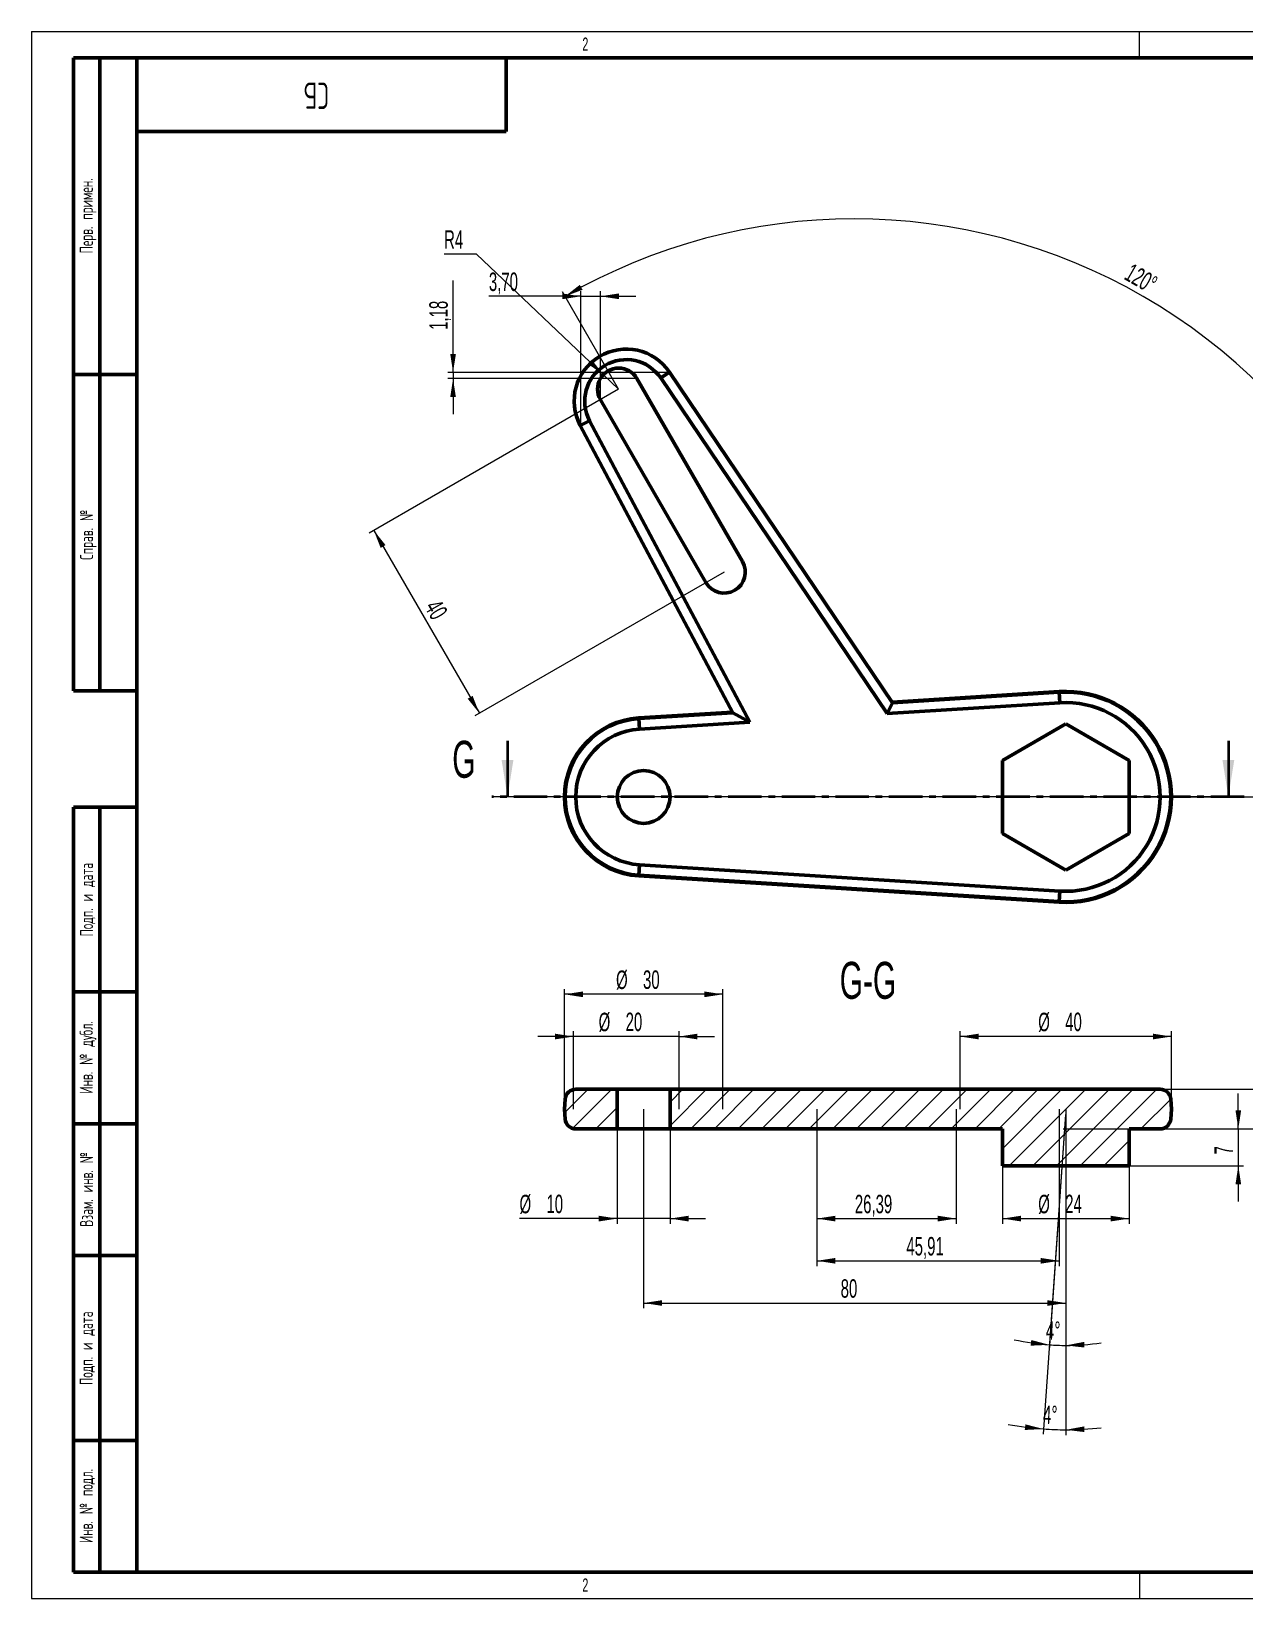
# Model space of a CAD drawing. Header units: millimetres. Extents: x 0 to 420, y 0 to 297.
# Drawn here: x 0 to 229.9, y 0 to 297 of the extents above; entities that cross this region are included whole.
import ezdxf

# ---------------------------------------------------------------- set-up
doc = ezdxf.new("R2010")
doc.units = ezdxf.units.MM
doc.linetypes.add('CENTER', pattern=[10.16, 6.35, -1.27, 1.27, -1.27])
doc.layers.add('ОСНОВНОЙ', color=7, linetype='Continuous', lineweight=25)
doc.styles.add('SLDTEXTSTYLE0', font='TXT', dxfattribs={"width": 0.605, "bigfont": 'bigfont'})
doc.styles.add('SLDTEXTSTYLE2', font='TXT', dxfattribs={"width": 0.605})
doc.dimstyles.new('SLDDIMSTYLE0', dxfattribs={"dimtxt": 3.5, "dimasz": 3.5, "dimexe": 0, "dimexo": 0.0625, "dimgap": 0.875, "dimtad": 2, "dimdec": 4, "dimzin": 12, "dimdsep": 46, "dimtxsty": 'SLDTEXTSTYLE2', "dimsah": 1, "dimcen": 0.09, "dimazin": 3, "dimtfac": 1, "dimtdec": 3, "dimtofl": 0, "dimtmove": 0, "dimatfit": 3, "dimfxl": 0, "dimfrac": 2, "dimtolj": 1, "dimtzin": 12, "dimarcsym": 0})
doc.dimstyles.new('SLDDIMSTYLE1', dxfattribs={"dimtxt": 3.5, "dimasz": 3.5, "dimexe": 0, "dimexo": 0.0625, "dimgap": 0.875, "dimtad": 2, "dimrnd": 1e-09, "dimzin": 12, "dimdsep": 46, "dimtxsty": 'SLDTEXTSTYLE2', "dimsah": 1, "dimcen": 0.09, "dimadec": 0, "dimazin": 3, "dimtfac": 1, "dimtdec": 3, "dimtofl": 0, "dimtmove": 0, "dimatfit": 3, "dimfxl": 0, "dimfrac": 2, "dimtolj": 1, "dimtzin": 12, "dimarcsym": 0})
doc.dimstyles.new('SLDDIMSTYLE2', dxfattribs={"dimtxt": 3.5, "dimasz": 3.5, "dimexe": 0, "dimexo": 0.0625, "dimgap": 0.875, "dimtad": 0, "dimtih": 1, "dimtoh": 1, "dimrnd": 1e-09, "dimzin": 12, "dimdsep": 46, "dimtxsty": 'SLDTEXTSTYLE2', "dimsah": 1, "dimcen": 0, "dimadec": 0, "dimazin": 3, "dimtfac": 1, "dimtdec": 3, "dimtofl": 0, "dimtmove": 0, "dimatfit": 3, "dimfxl": 0, "dimfrac": 2, "dimtolj": 1, "dimtzin": 12, "dimarcsym": 0})
doc.dimstyles.new('SLDDIMSTYLE3', dxfattribs={"dimtxt": 3.5, "dimasz": 3.5, "dimexe": 0, "dimexo": 0.0625, "dimgap": 0.875, "dimtad": 2, "dimrnd": 1e-09, "dimzin": 12, "dimdsep": 46, "dimtxsty": 'SLDTEXTSTYLE2', "dimsah": 1, "dimcen": 0.09, "dimadec": 0, "dimazin": 3, "dimtfac": 1, "dimtdec": 3, "dimtmove": 0, "dimatfit": 0, "dimfxl": 0, "dimfrac": 2, "dimtolj": 1, "dimtzin": 12, "dimarcsym": 0})

# ---------------------------------------------------------------- blocks, each defined once
blk = doc.blocks.new('_D')
at = {"color": 7, "linetype": 'Continuous', "lineweight": 0}
for p, q in [((111.28, 229.2), (100.63, 247.65)), ((194.5, 151.92), (266.45, 151.92))]:
    blk.add_line(p, q, dxfattribs=at)
at = {"color": 7, "linetype": 'Continuous', "lineweight": 18}
blk.add_arc((155.9, 151.92), 109.54, 0, 120, dxfattribs=at)
for points in [[(101.13, 246.79), (104.45, 248.02), (103.93, 248.96)], [(265.45, 151.92), (265.93, 155.43), (264.85, 155.41)]]:
    blk.add_solid(points, dxfattribs=at)
at = {"color": 7, "linetype": 'Continuous', "lineweight": 18, "insert": (208.62, 253.18), "char_height": 3.5, "attachment_point": 1, "rotation": 330, "style": 'SLDTEXTSTYLE2'}
blk.add_mtext('120°', dxfattribs=at)
blk = doc.blocks.new('_D_1')
at = {"color": 7, "linetype": 'Continuous', "lineweight": 0}
for p, q in [((111.28, 229.18), (64.04, 201.91)), ((64.9, 202.41), (84.9, 167.77)), ((131.28, 194.54), (84.04, 167.27))]:
    blk.add_line(p, q, dxfattribs=at)
at = {"color": 7, "linetype": 'Continuous', "lineweight": 18}
for points in [[(64.9, 202.41), (66.19, 199.11), (67.12, 199.65)], [(84.9, 167.77), (83.62, 171.07), (82.69, 170.53)]]:
    blk.add_solid(points, dxfattribs=at)
at = {"color": 7, "linetype": 'Continuous', "lineweight": 18, "insert": (77.47, 189.66), "char_height": 3.5, "attachment_point": 1, "rotation": 300, "style": 'SLDTEXTSTYLE2'}
blk.add_mtext('40', dxfattribs=at)
blk = doc.blocks.new('_D_2')
at = {"color": 7, "linetype": 'Continuous', "lineweight": 0}
for p, q in [((84.35, 254.79), (78.21, 254.79)), ((108.39, 231.94), (84.35, 254.79)), ((111.29, 229.19), (108.39, 231.94))]:
    blk.add_line(p, q, dxfattribs=at)
at = {"color": 7, "linetype": 'Continuous', "lineweight": 18}
blk.add_solid([(108.39, 231.94), (106.22, 234.75), (105.48, 233.97)], dxfattribs=at)
at = {"color": 7, "linetype": 'Continuous', "lineweight": 18, "insert": (78.21, 259.3), "char_height": 3.5, "attachment_point": 1, "style": 'SLDTEXTSTYLE2'}
blk.add_mtext('R4', dxfattribs=at)
blk = doc.blocks.new('_D_3')
at = {"color": 7, "linetype": 'Continuous', "lineweight": 0}
for p, q in [((104.13, 246.79), (86.7, 246.79)), ((104.13, 222.36), (104.13, 247.79)), ((104.13, 246.79), (107.83, 246.79)), ((107.83, 227.2), (107.83, 247.79)), ((107.83, 246.79), (114.56, 246.79))]:
    blk.add_line(p, q, dxfattribs=at)
at = {"color": 7, "linetype": 'Continuous', "lineweight": 18}
for points in [[(104.13, 246.79), (100.63, 247.33), (100.63, 246.25)], [(107.83, 246.79), (111.33, 246.25), (111.33, 247.33)]]:
    blk.add_solid(points, dxfattribs=at)
at = {"color": 7, "linetype": 'Continuous', "lineweight": 18, "insert": (86.7, 251.3), "char_height": 3.5, "attachment_point": 1, "style": 'SLDTEXTSTYLE2'}
blk.add_mtext('3,70', dxfattribs=at)
blk = doc.blocks.new('_D_4')
at = {"color": 7, "linetype": 'Continuous', "lineweight": 0}
for p, q in [((79.91, 232.37), (79.91, 249.79)), ((120.79, 232.37), (78.91, 232.37)), ((79.91, 232.37), (79.91, 231.19)), ((114.74, 231.19), (78.91, 231.19)), ((79.91, 231.19), (79.91, 224.46))]:
    blk.add_line(p, q, dxfattribs=at)
at = {"color": 7, "linetype": 'Continuous', "lineweight": 18}
for points in [[(79.91, 232.37), (80.45, 235.87), (79.38, 235.87)], [(79.91, 231.19), (79.38, 227.69), (80.45, 227.69)]]:
    blk.add_solid(points, dxfattribs=at)
at = {"color": 7, "linetype": 'Continuous', "lineweight": 18, "insert": (75.4, 240.43), "char_height": 3.5, "attachment_point": 1, "rotation": 90, "style": 'SLDTEXTSTYLE2'}
blk.add_mtext('1,18', dxfattribs=at)
blk = doc.blocks.new('_D_8')
at = {"color": 7, "linetype": 'Continuous', "lineweight": 0}
for p, q in [((116.03, 92.76), (116.03, 55.02)), ((196.03, 92.76), (196.03, 55.02)), ((116.03, 56.02), (196.03, 56.02))]:
    blk.add_line(p, q, dxfattribs=at)
at = {"color": 7, "linetype": 'Continuous', "lineweight": 18}
for points in [[(116.03, 56.02), (119.53, 55.48), (119.53, 56.56)], [(196.03, 56.02), (192.53, 56.56), (192.53, 55.48)]]:
    blk.add_solid(points, dxfattribs=at)
at = {"color": 7, "linetype": 'Continuous', "lineweight": 18, "insert": (153.36, 60.53), "char_height": 3.5, "attachment_point": 1, "style": 'SLDTEXTSTYLE2'}
blk.add_mtext('80', dxfattribs=at)
blk = doc.blocks.new('_D_9')
at = {"color": 7, "linetype": 'Continuous', "lineweight": 0}
for p, q in [((101.03, 92.78), (101.03, 115.52)), ((131.03, 114.52), (101.03, 114.52)), ((131.03, 92.78), (131.03, 115.52))]:
    blk.add_line(p, q, dxfattribs=at)
at = {"color": 7, "linetype": 'Continuous', "lineweight": 18}
for points in [[(101.03, 114.52), (104.53, 113.98), (104.53, 115.06)], [(131.03, 114.52), (127.53, 115.06), (127.53, 113.98)]]:
    blk.add_solid(points, dxfattribs=at)
at = {"color": 7, "linetype": 'Continuous', "lineweight": 18, "char_height": 3.5, "attachment_point": 1, "style": 'SLDTEXTSTYLE2'}
for s, insert in [('%%c', (110.8, 119.03)), ('30', (115.91, 119.05))]:
    blk.add_mtext(s, dxfattribs=dict(at, insert=insert))
blk = doc.blocks.new('_D_10')
at = {"color": 7, "linetype": 'Continuous', "lineweight": 0}
for p, q in [((176.03, 92.78), (176.03, 107.52)), ((216.03, 92.78), (216.03, 107.52)), ((216.03, 106.52), (176.03, 106.52))]:
    blk.add_line(p, q, dxfattribs=at)
at = {"color": 7, "linetype": 'Continuous', "lineweight": 18}
for points in [[(176.03, 106.52), (179.53, 105.98), (179.53, 107.06)], [(216.03, 106.52), (212.53, 107.06), (212.53, 105.98)]]:
    blk.add_solid(points, dxfattribs=at)
at = {"color": 7, "linetype": 'Continuous', "lineweight": 18, "char_height": 3.5, "attachment_point": 1, "style": 'SLDTEXTSTYLE2'}
for s, insert in [('%%c', (190.8, 111.03)), ('40', (195.91, 111.05))]:
    blk.add_mtext(s, dxfattribs=dict(at, insert=insert))
blk = doc.blocks.new('_D_11')
at = {"color": 7, "linetype": 'Continuous', "lineweight": 0}
for p, q in [((148.87, 92.76), (148.87, 63.02)), ((194.78, 92.76), (194.78, 63.02)), ((148.87, 64.02), (194.78, 64.02))]:
    blk.add_line(p, q, dxfattribs=at)
at = {"color": 7, "linetype": 'Continuous', "lineweight": 18}
for points in [[(148.87, 64.02), (152.37, 63.48), (152.37, 64.56)], [(194.78, 64.02), (191.28, 64.56), (191.28, 63.48)]]:
    blk.add_solid(points, dxfattribs=at)
at = {"color": 7, "linetype": 'Continuous', "lineweight": 18, "insert": (165.81, 68.53), "char_height": 3.5, "attachment_point": 1, "style": 'SLDTEXTSTYLE2'}
blk.add_mtext('45,91', dxfattribs=at)
blk = doc.blocks.new('_D_12')
at = {"color": 7, "linetype": 'Continuous', "lineweight": 0}
for p, q in [((236.71, 96.52), (236.71, 113.94)), ((196.04, 96.52), (237.71, 96.52)), ((236.71, 96.52), (236.71, 89.02)), ((195.51, 89.02), (237.71, 89.02)), ((236.71, 89.02), (236.71, 82.29))]:
    blk.add_line(p, q, dxfattribs=at)
at = {"color": 7, "linetype": 'Continuous', "lineweight": 18}
for points in [[(236.71, 96.52), (237.25, 100.02), (236.18, 100.02)], [(236.71, 89.02), (236.18, 85.52), (237.25, 85.52)]]:
    blk.add_solid(points, dxfattribs=at)
at = {"color": 7, "linetype": 'Continuous', "lineweight": 18, "insert": (232.2, 104.59), "char_height": 3.5, "attachment_point": 1, "rotation": 90, "style": 'SLDTEXTSTYLE2'}
blk.add_mtext('7,50', dxfattribs=at)
blk = doc.blocks.new('_D_13')
at = {"color": 7, "linetype": 'Continuous', "lineweight": 0}
for p, q in [((195.96, 91.76), (192.84, 47.1)), ((196.03, 91.76), (196.03, 46.99))]:
    blk.add_line(p, q, dxfattribs=at)
at = {"color": 7, "linetype": 'Continuous', "lineweight": 18}
for start, end in [(257.4083, 266), (266, 270), (270, 278.5917)]:
    blk.add_arc((196.03, 92.77), 44.78, start, end, dxfattribs=at)
for points in [[(192.91, 48.1), (189.48, 49.01), (189.37, 47.94)], [(196.03, 47.99), (199.55, 47.59), (199.51, 48.66)]]:
    blk.add_solid(points, dxfattribs=at)
at = {"color": 7, "linetype": 'Continuous', "lineweight": 18, "insert": (192.33, 52.61), "char_height": 3.5, "attachment_point": 1, "rotation": 358, "style": 'SLDTEXTSTYLE2'}
blk.add_mtext('4°', dxfattribs=at)
blk = doc.blocks.new('_D_14')
at = {"color": 7, "linetype": 'Continuous', "lineweight": 0}
for p, q in [((102.73, 92.78), (102.73, 107.52)), ((122.73, 92.78), (122.73, 107.52)), ((102.73, 106.52), (96, 106.52)), ((122.73, 106.52), (102.73, 106.52)), ((122.73, 106.52), (129.46, 106.52))]:
    blk.add_line(p, q, dxfattribs=at)
at = {"color": 7, "linetype": 'Continuous', "lineweight": 18}
for points in [[(102.73, 106.52), (99.23, 107.06), (99.23, 105.98)], [(122.73, 106.52), (126.23, 105.98), (126.23, 107.06)]]:
    blk.add_solid(points, dxfattribs=at)
at = {"color": 7, "linetype": 'Continuous', "lineweight": 18, "char_height": 3.5, "attachment_point": 1, "style": 'SLDTEXTSTYLE2'}
for s, insert in [('%%c', (107.5, 111.03)), ('20', (112.61, 111.05))]:
    blk.add_mtext(s, dxfattribs=dict(at, insert=insert))
blk = doc.blocks.new('_D_15')
at = {"color": 7, "linetype": 'Continuous', "lineweight": 0}
for p, q in [((148.87, 92.76), (148.87, 71.02)), ((175.27, 92.76), (175.27, 71.02)), ((148.87, 72.02), (175.27, 72.02))]:
    blk.add_line(p, q, dxfattribs=at)
at = {"color": 7, "linetype": 'Continuous', "lineweight": 18}
for points in [[(148.87, 72.02), (152.37, 71.48), (152.37, 72.56)], [(175.27, 72.02), (171.77, 72.56), (171.77, 71.48)]]:
    blk.add_solid(points, dxfattribs=at)
at = {"color": 7, "linetype": 'Continuous', "lineweight": 18, "insert": (156.05, 76.53), "char_height": 3.5, "attachment_point": 1, "style": 'SLDTEXTSTYLE2'}
blk.add_mtext('26,39', dxfattribs=at)
blk = doc.blocks.new('_D_16')
at = {"color": 7, "linetype": 'Continuous', "lineweight": 0}
for p, q in [((195.96, 91.76), (191.72, 31.16)), ((196.03, 91.76), (196.03, 31))]:
    blk.add_line(p, q, dxfattribs=at)
at = {"color": 7, "linetype": 'Continuous', "lineweight": 18}
for start, end in [(259.6616, 266), (266, 270), (270, 276.3384)]:
    blk.add_arc((196.03, 92.77), 60.76, start, end, dxfattribs=at)
for points in [[(191.79, 32.15), (188.36, 33.03), (188.25, 31.96)], [(196.03, 32), (199.54, 31.57), (199.51, 32.64)]]:
    blk.add_solid(points, dxfattribs=at)
at = {"color": 7, "linetype": 'Continuous', "lineweight": 18, "insert": (191.77, 36.63), "char_height": 3.5, "attachment_point": 1, "rotation": 358, "style": 'SLDTEXTSTYLE2'}
blk.add_mtext('4°', dxfattribs=at)
blk = doc.blocks.new('_D_17')
at = {"color": 7, "linetype": 'Continuous', "lineweight": 0}
for p, q in [((111.03, 89.01), (111.03, 71.02)), ((121.03, 89.01), (121.03, 71.02)), ((111.03, 72.02), (92.51, 72.02)), ((121.03, 72.02), (111.03, 72.02)), ((121.03, 72.02), (127.76, 72.02))]:
    blk.add_line(p, q, dxfattribs=at)
at = {"color": 7, "linetype": 'Continuous', "lineweight": 18}
for points in [[(111.03, 72.02), (107.53, 72.56), (107.53, 71.48)], [(121.03, 72.02), (124.53, 71.48), (124.53, 72.56)]]:
    blk.add_solid(points, dxfattribs=at)
at = {"color": 7, "linetype": 'Continuous', "lineweight": 18, "char_height": 3.5, "attachment_point": 1, "style": 'SLDTEXTSTYLE2'}
for s, insert in [('%%c', (92.51, 76.53)), ('10', (97.61, 76.55))]:
    blk.add_mtext(s, dxfattribs=dict(at, insert=insert))
blk = doc.blocks.new('_D_18')
at = {"color": 7, "linetype": 'Continuous', "lineweight": 0}
for p, q in [((184.03, 89.01), (184.03, 71.02)), ((208.03, 89.01), (208.03, 71.02)), ((184.03, 72.02), (208.03, 72.02))]:
    blk.add_line(p, q, dxfattribs=at)
at = {"color": 7, "linetype": 'Continuous', "lineweight": 18}
for points in [[(184.03, 72.02), (187.53, 71.48), (187.53, 72.56)], [(208.03, 72.02), (204.53, 72.56), (204.53, 71.48)]]:
    blk.add_solid(points, dxfattribs=at)
at = {"color": 7, "linetype": 'Continuous', "lineweight": 18, "char_height": 3.5, "attachment_point": 1, "style": 'SLDTEXTSTYLE2'}
for s, insert in [('%%c', (190.8, 76.53)), ('24', (195.91, 76.55))]:
    blk.add_mtext(s, dxfattribs=dict(at, insert=insert))
blk = doc.blocks.new('_D_19')
at = {"color": 7, "linetype": 'Continuous', "lineweight": 0}
for p, q in [((228.71, 89.02), (228.71, 95.75)), ((208.04, 89.02), (229.71, 89.02)), ((228.71, 89.02), (228.71, 82.02)), ((208.04, 82.02), (229.71, 82.02)), ((228.71, 82.02), (228.71, 75.29))]:
    blk.add_line(p, q, dxfattribs=at)
at = {"color": 7, "linetype": 'Continuous', "lineweight": 18}
for points in [[(228.71, 89.02), (229.25, 92.52), (228.18, 92.52)], [(228.71, 82.02), (228.18, 78.52), (229.25, 78.52)]]:
    blk.add_solid(points, dxfattribs=at)
at = {"color": 7, "linetype": 'Continuous', "lineweight": 18, "insert": (224.2, 84.18), "char_height": 3.5, "attachment_point": 1, "rotation": 90, "style": 'SLDTEXTSTYLE2'}
blk.add_mtext('7', dxfattribs=at)

msp = doc.modelspace()

# ---------------------------------------------------------------- hatches: boundary and pattern name
at = {"linetype": 'Continuous', "lineweight": 18}
h = msp.add_hatch(dxfattribs=at)
h.set_pattern_fill('ANSI31', style=0)
edge = h.paths.add_edge_path(flags=0)
edge.add_line((111.02883, 96.51757), (103.15608, 96.51757))
edge.add_arc((103.15608, 94.51757), 2, 90, 176)
edge.add_line((101.16095, 94.65708), (101.02883, 92.76757))
edge.add_line((101.02883, 92.76757), (101.16095, 90.87806))
edge.add_arc((103.15608, 91.01757), 2, 184, 270)
edge.add_line((103.15608, 89.01757), (111.02883, 89.01757))
edge.add_line((111.02883, 89.01757), (111.02883, 96.51757))
h = msp.add_hatch(dxfattribs=at)
h.set_pattern_fill('ANSI31', style=0)
edge = h.paths.add_edge_path(flags=0)
edge.add_line((121.02883, 96.51757), (121.02883, 89.01757))
edge.add_line((121.02883, 89.01757), (184.02883, 89.01757))
edge.add_line((184.02883, 89.01757), (184.02883, 82.01757))
edge.add_line((184.02883, 82.01757), (208.02883, 82.01757))
edge.add_line((208.02883, 82.01757), (208.02883, 89.01757))
edge.add_line((208.02883, 89.01757), (213.90157, 89.01757))
edge.add_arc((213.90157, 91.01757), 2, 270, 356)
edge.add_line((215.8967, 90.87806), (216.02883, 92.76757))
edge.add_line((216.02883, 92.76757), (215.8967, 94.65708))
edge.add_arc((213.90157, 94.51757), 2, 4, 90)
edge.add_line((213.90157, 96.51757), (121.02883, 96.51757))

# ---------------------------------------------------------------- linework, layer by layer
at = {"color": 7, "linetype": 'Continuous', "lineweight": 18}
for p, q in [((0, 297), (420, 297)), ((0, 297), (0, 0)), ((229.82883, 151.91976), (87.22883, 151.91976)), ((0, 0), (420, 0))]:
    msp.add_line(p, q, dxfattribs=at)
at = {"color": 7, "linetype": 'Continuous', "lineweight": 50}
for p, q in [((8, 172), (8, 292)), ((20, 292), (8, 292)), ((8, 172), (8, 292)), ((13, 172), (13, 292)), ((13, 172), (13, 292)), ((20, 292), (20, 5)), ((415, 292), (20, 292)), ((20, 292), (20, 5)), ((90, 278), (90, 292)), ((20, 278), (90, 278)), ((8, 232), (20, 232)), ((119.25436, 231.32214), (120.90839, 232.4378)), ((120.90839, 232.4378), (163.17877, 169.7694)), ((134.75408, 196.54805), (114.75408, 231.18906)), ((162.16346, 167.70678), (119.25436, 231.32214)), ((107.82587, 227.18906), (127.82587, 192.54805)), ((105.77634, 223.22373), (104.01474, 222.28708)), ((105.77634, 223.22373), (136.16102, 166.07845)), ((132.94556, 167.87612), (104.01474, 222.28708)), ((8, 172), (20, 172)), ((162.16346, 167.70678), (163.17877, 169.7694)), ((194.91178, 169.75756), (162.16346, 167.70678)), ((194.77883, 171.88066), (163.09309, 169.89642)), ((163.17877, 169.7694), (194.78708, 171.74879)), ((194.78708, 171.74879), (194.77883, 171.88066)), ((194.78708, 171.74879), (194.91178, 169.75756)), ((132.87744, 168.00424), (115.09133, 166.89043)), ((115.09958, 166.75857), (115.09133, 166.89043)), ((115.09958, 166.75857), (132.94556, 167.87612)), ((115.09958, 166.75857), (115.22428, 164.76734)), ((136.16102, 166.07845), (132.94556, 167.87612)), ((136.16102, 166.07845), (115.22428, 164.76734)), ((196.02883, 165.77617), (184.02883, 158.84796)), ((208.02883, 158.84796), (196.02883, 165.77617)), ((184.02883, 158.84796), (184.02883, 144.99156)), ((208.02883, 144.99156), (208.02883, 158.84796)), ((8, 5), (8, 150)), ((8, 150), (20, 150)), ((13, 5), (13, 150)), ((184.02883, 144.99156), (196.02883, 138.06335)), ((196.02883, 138.06335), (208.02883, 144.99156)), ((115.09958, 137.08096), (115.09133, 136.94909)), ((115.09133, 136.94909), (194.77883, 131.95886)), ((115.09958, 137.08096), (115.22428, 139.07218)), ((194.78708, 132.09073), (115.09958, 137.08096)), ((115.22428, 139.07218), (194.91178, 134.08196)), ((194.78708, 132.09073), (194.91178, 134.08196)), ((194.78708, 132.09073), (194.77883, 131.95886)), ((20, 115), (8, 115)), ((103.15608, 96.51757), (111.02883, 96.51757)), ((111.02883, 96.51757), (111.02883, 89.01757)), ((111.02883, 96.51757), (121.02883, 96.51757)), ((121.02883, 96.51757), (213.90157, 96.51757)), ((121.02883, 89.01757), (121.02883, 96.51757)), ((101.16095, 94.65708), (101.02883, 92.76757)), ((101.16095, 90.87806), (101.02883, 92.76757)), ((216.02883, 92.76757), (215.8967, 94.65708)), ((216.02883, 92.76757), (215.8967, 90.87806)), ((20, 90), (8, 90)), ((103.15608, 89.01757), (111.02883, 89.01757)), ((111.02883, 89.01757), (121.02883, 89.01757)), ((121.02883, 89.01757), (184.02883, 89.01757)), ((184.02883, 82.01757), (184.02883, 89.01757)), ((208.02883, 89.01757), (213.90157, 89.01757)), ((208.02883, 89.01757), (208.02883, 82.01757)), ((184.02883, 82.01757), (208.02883, 82.01757)), ((20, 65), (8, 65)), ((8, 30), (20, 30)), ((8, 5), (20, 5)), ((20, 5), (415, 5))]:
    msp.add_line(p, q, dxfattribs=at)
at = {"color": 7, "linetype": 'Continuous', "lineweight": 25}
msp.add_line((20, 232), (8, 232), dxfattribs=at)
at = {"color": 7, "linetype": 'Continuous', "lineweight": 35}
for p, q in [((90.22883, 162.55976), (90.22883, 151.91976)), ((226.82883, 162.55976), (226.82883, 151.91976))]:
    msp.add_line(p, q, dxfattribs=at)
at = {"color": 7, "linetype": 'CENTER', "lineweight": 35}
msp.add_line((229.82883, 151.91976), (87.22883, 151.91976), dxfattribs=at)
at = {"color": 7, "linetype": 'Continuous', "lineweight": 50}
msp.add_circle((116.02883, 151.91976), 5, dxfattribs=at)
for centre, radius, start, end in [((112.72756, 226.91976), 9.86787, 34, 208), ((112.72756, 226.91976), 7.87274, 34, 208), ((111.28998, 229.18906), 4, 30, 210), ((131.28998, 194.54805), 4, 210, 30), ((196.02883, 151.91976), 20, 266.4166783, 93.5833217), ((196.02883, 151.91976), 19.86787, 266.4166783, 93.5833217), ((196.02883, 151.91976), 17.87274, 266.4166783, 93.5833217), ((116.02883, 151.91976), 15, 93.5833217, 266.4166783), ((116.02883, 151.91976), 14.86787, 93.5833217, 266.4166783), ((116.02883, 151.91976), 12.87274, 93.5833217, 266.4166783), ((103.15608, 94.51757), 2, 90, 176), ((213.90157, 94.51757), 2, 4, 90), ((103.15608, 91.01757), 2, 184, 270), ((213.90157, 91.01757), 2, 270, 356)]:
    msp.add_arc(centre, radius, start, end, dxfattribs=at)
at = {"color": 7, "linetype": 'Continuous', "lineweight": 35}
for points in [[(90.22883, 151.91976), (91.34883, 158.91976), (89.10883, 158.91976)], [(226.82883, 151.91976), (227.94883, 158.91976), (225.70883, 158.91976)]]:
    msp.add_solid(points, dxfattribs=at)
at = {"layer": 'ОСНОВНОЙ', "linetype": 'Continuous', "lineweight": 18}
for p, q in [((210, 292), (210, 297)), ((20, 5), (20, 292)), ((20, 292), (415, 292)), ((217.5, 292.001), (217.5, 291.999)), ((19.999, 148.5), (20.001, 148.5)), ((415, 5), (20, 5)), ((210, 5), (210, 0)), ((217.5, 4.999), (217.5, 5.001))]:
    msp.add_line(p, q, dxfattribs=at)

# ---------------------------------------------------------------- texts
at = {"color": 7, "linetype": 'Continuous', "lineweight": 0, "attachment_point": 2, "style": 'SLDTEXTSTYLE0'}
for s, insert, char_height, rotation in [('СБ', (53.97873, 282.30564), 5, 180), ('Перв. примен.', (9.15282, 262.02517), 2.5, 90), ('Справ. №', (9.21171, 201.58984), 2.5, 90), ('Подп. и дата', (9.21171, 132.449), 2.5, 90), ('Инв. № дубл.', (9.15282, 102.56445), 2.5, 90), ('Взам. инв. №', (9.21171, 77.54991), 2.5, 90), ('Подп. и дата', (9.15282, 47.449), 2.5, 90), ('Инв. № подл.', (9.15282, 17.55621), 2.5, 90)]:
    msp.add_mtext(s, dxfattribs=dict(at, insert=insert, char_height=char_height, rotation=rotation))
at = {"color": 7, "linetype": 'Continuous', "insert": (79.76188, 162.55976), "char_height": 7, "attachment_point": 1, "style": 'SLDTEXTSTYLE2'}
msp.add_mtext('G', dxfattribs=at)
at = {"color": 7, "linetype": 'Continuous', "lineweight": 0, "insert": (158.53126, 120.67121), "char_height": 7, "attachment_point": 2, "style": 'SLDTEXTSTYLE2'}
msp.add_mtext('G-G', dxfattribs=at)
at = {"layer": 'ОСНОВНОЙ', "char_height": 2.5, "attachment_point": 2, "style": 'SLDTEXTSTYLE2'}
for insert in [(104.98264, 295.82344), (104.98264, 3.82344)]:
    msp.add_mtext('2', dxfattribs=dict(at, insert=insert))

# ---------------------------------------------------------------- dimensions: what is measured, and where the dimension line sits
at = {"color": 7, "linetype": 'Continuous', "lineweight": 18}
for base, line1, line2, picture, middle in [((210.67342, 246.78763), ((118.18258, 151.91976), (194.48961, 151.91976)), ((131.28998, 194.54805), (111.28998, 229.18906)), '_D', (210.67342, 246.78763)), ((193.90824, 32.04194), ((196.02883, 91.76757), (196.02883, 92.76757)), ((195.95907, 91.77001), (196.02883, 92.76757)), '_D_16', (193.90824, 32.04194)), ((194.46612, 48.01757), ((196.02883, 91.76757), (196.02883, 92.76757)), ((195.95907, 91.77001), (196.02883, 92.76757)), '_D_13', (194.46612, 48.01757))]:
    dim = msp.add_angular_dim_2l(base=base, line1=line1, line2=line2, dimstyle='SLDDIMSTYLE0', dxfattribs=at)
    dim.commit()
    dim.dimension.update_dxf_attribs({"geometry": picture, "text_midpoint": middle, "dimtype": 162})
dim = msp.add_radius_dim(center=(111.28998, 229.18906), mpoint=(108.39053, 231.94464), dimstyle='SLDDIMSTYLE2', dxfattribs=at)
dim.commit()
dim.dimension.update_dxf_attribs({"geometry": '_D_2', "text_midpoint": (81.28238, 257.4734), "dimtype": 164})
for base, p1, p2, angle, dimstyle, picture, middle in [((77.22883, 231.18906), (120.80054, 232.36505), (114.75408, 231.18906), 90, 'SLDDIMSTYLE3', '_D_4', (77.22883, 245.11145)), ((87.22883, 169.10933), (111.28998, 229.18906), (131.28998, 194.54805), 300, 'SLDDIMSTYLE1', '_D_1', (77.22883, 186.42984)), ((234.02883, 89.01757), (196.02883, 96.51757), (195.50438, 89.01757), 90, 'SLDDIMSTYLE3', '_D_12', (234.02883, 109.26397)), ((226.02883, 82.01757), (208.02883, 89.01757), (208.02883, 82.01757), 90, 'SLDDIMSTYLE3', '_D_19', (226.02883, 85.51757)), ((196.02883, 58.70334), (116.02883, 92.76757), (196.02883, 92.76757), 0, 'SLDDIMSTYLE1', '_D_8', (156.02883, 58.70334))]:
    dim = msp.add_linear_dim(base=base, p1=p1, p2=p2, angle=angle, dimstyle=dimstyle, dxfattribs=at)
    dim.commit()
    dim.dimension.update_dxf_attribs({"geometry": picture, "text_midpoint": middle, "dimtype": 160})
for base, p1, p2, dimstyle, picture, middle in [((107.82587, 249.4734), (104.12961, 222.34815), (107.82587, 227.18906), 'SLDDIMSTYLE3', '_D_3', (91.38322, 249.4734)), ((194.77883, 66.70334), (148.8734, 92.76757), (194.77883, 92.76757), 'SLDDIMSTYLE1', '_D_11', (171.82611, 66.70334)), ((175.26504, 74.70334), (148.8734, 92.76757), (175.26504, 92.76757), 'SLDDIMSTYLE3', '_D_15', (162.06922, 74.70334))]:
    dim = msp.add_linear_dim(base=base, p1=p1, p2=p2, dimstyle=dimstyle, dxfattribs=at)
    dim.commit()
    dim.dimension.update_dxf_attribs({"geometry": picture, "text_midpoint": middle, "dimtype": 160})
for base, p1, p2, dimstyle, picture, middle in [((101.02883, 114.51757), (131.02883, 92.76757), (101.02883, 92.76757), 'SLDDIMSTYLE1', '_D_9', (116.02883, 114.51757)), ((102.72756, 106.51757), (122.72756, 92.76757), (102.72756, 92.76757), 'SLDDIMSTYLE3', '_D_14', (112.72756, 106.51757)), ((176.02883, 109.21549), (216.02883, 92.76757), (176.02883, 92.76757), 'SLDDIMSTYLE1', '_D_10', (196.02883, 109.21549)), ((111.02883, 74.71549), (121.02883, 89.01757), (111.02883, 89.01757), 'SLDDIMSTYLE3', '_D_17', (97.73617, 74.71549))]:
    dim = msp.add_linear_dim(base=base, p1=p1, p2=p2, angle=0, text='%%c<>', dimstyle=dimstyle, dxfattribs=at)
    dim.commit()
    dim.dimension.update_dxf_attribs({"geometry": picture, "text_midpoint": middle, "dimtype": 160})
dim = msp.add_linear_dim(base=(208.02883, 72.01757), p1=(184.02883, 89.01757), p2=(208.02883, 89.01757), text='%%c<>', dimstyle='SLDDIMSTYLE3', dxfattribs=at)
dim.commit()
dim.dimension.update_dxf_attribs({"geometry": '_D_18', "text_midpoint": (196.02883, 72.01757), "dimtype": 160})

doc.saveas('drawing.dxf')
